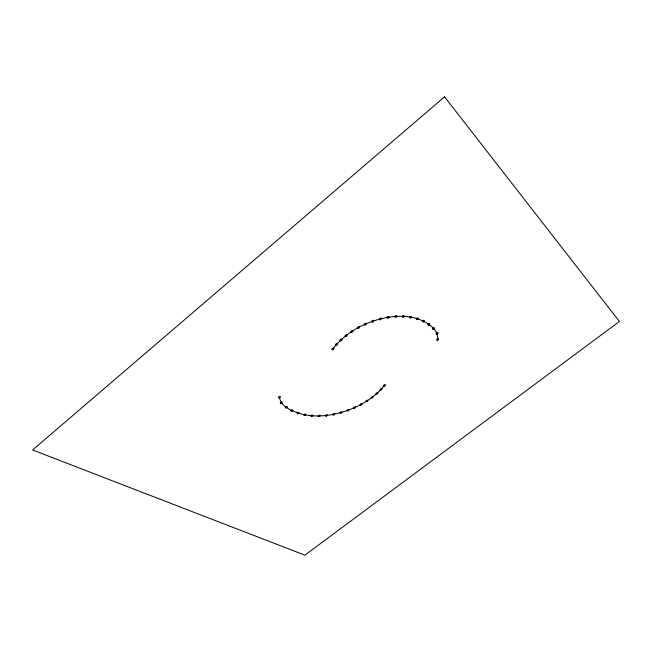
<?xml version="1.0" encoding="UTF-8"?>
<svg xmlns="http://www.w3.org/2000/svg" width="652" height="652" viewBox="0 0 652 652"><rect width="100%" height="100%" fill="white"/><g stroke="black" fill="none" stroke-linecap="round" stroke-linejoin="round"><path stroke-width="0.98" d="M437.606 339.464C438.723 329.529 428.274 323.343 420.458 319.814C410.206 315.78 398.82 315.576 388.054 317.296C366.864 321.028 346.106 331.607 332.903 348.926M384.574 385.332C371.933 400.784 353.058 410.214 333.767 414.281C323.123 416.383 311.966 416.726 301.395 414.028C292.87 411.192 280.833 407.402 279.415 397.133M444.55 96.838L32.6 449.978L304.9 555.162L619.4 321.46L444.55 96.838M384.37 386.041A1.035 0.603 -28.5 0 0 385.487 384.835A1.035 0.603 -28.5 0 0 383.873 385.12A1.035 0.603 -28.5 0 0 384.37 386.041M332.626 349.733A1.125 0.701 -27.2 0 0 333.922 348.453A1.125 0.701 -27.2 0 0 332.17 348.592A1.125 0.701 -27.2 0 0 332.626 349.733M380.841 390.067A1.035 0.595 -28.3 0 0 382.007 388.894A1.035 0.595 -28.3 0 0 380.409 389.122A1.035 0.595 -28.3 0 0 380.841 390.067M336.261 345.242A1.125 0.709 -27.5 0 0 337.565 343.954A1.125 0.709 -27.5 0 0 335.813 344.093A1.125 0.709 -27.5 0 0 336.261 345.242M376.652 394.061A1.035 0.595 -28.1 0 0 377.875 392.911A1.035 0.595 -28.1 0 0 376.302 393.091A1.035 0.595 -28.1 0 0 376.652 394.061M340.67 340.76A1.133 0.709 -27.8 0 0 341.982 339.464A1.133 0.709 -27.8 0 0 340.23 339.602A1.133 0.709 -27.8 0 0 340.67 340.76M371.95 397.94A1.027 0.595 -27.8 0 0 373.099 396.775A1.027 0.595 -27.8 0 0 371.501 397.019A1.027 0.595 -27.8 0 0 371.95 397.94M345.821 336.391A1.133 0.717 -28.1 0 0 347.141 335.095A1.133 0.717 -28.1 0 0 345.389 335.226A1.133 0.717 -28.1 0 0 345.821 336.391M366.587 401.648A1.027 0.595 -27.6 0 0 367.777 400.499A1.027 0.595 -27.6 0 0 366.188 400.703A1.027 0.595 -27.6 0 0 366.587 401.648M351.648 332.235A1.133 0.717 -28.5 0 0 352.976 330.931A1.133 0.717 -28.5 0 0 351.232 331.061A1.133 0.717 -28.5 0 0 351.648 332.235M360.711 405.104A1.027 0.587 -27.3 0 0 361.925 403.971A1.027 0.587 -27.3 0 0 360.344 404.142A1.027 0.587 -27.3 0 0 360.711 405.104M358.192 328.38A1.133 0.717 -28.9 0 0 359.391 327.019A1.133 0.717 -28.9 0 0 357.606 327.288A1.133 0.717 -28.9 0 0 358.192 328.38M354.378 408.233A1.027 0.587 -27 0 0 355.617 407.109A1.027 0.587 -27 0 0 354.044 407.264A1.027 0.587 -27 0 0 354.378 408.233M365.136 324.957A1.133 0.717 -29.3 0 0 366.342 323.596A1.133 0.717 -29.3 0 0 364.566 323.857A1.133 0.717 -29.3 0 0 365.136 324.957M347.752 410.956A1.027 0.595 -26.7 0 0 348.91 409.806A1.027 0.595 -26.7 0 0 347.296 410.043A1.027 0.595 -26.7 0 0 347.752 410.956M372.479 322.047A1.133 0.717 -29.7 0 0 373.694 320.686A1.133 0.717 -29.7 0 0 371.917 320.947A1.133 0.717 -29.7 0 0 372.479 322.047M340.711 413.238A1.035 0.595 -26.4 0 0 341.917 412.105A1.035 0.595 -26.4 0 0 340.32 412.284A1.035 0.595 -26.4 0 0 340.711 413.238M380.083 319.741A1.133 0.709 -30.1 0 0 381.306 318.38A1.133 0.709 -30.1 0 0 379.537 318.641A1.133 0.709 -30.1 0 0 380.083 319.741M333.457 414.982A1.035 0.595 -26.1 0 0 334.712 413.873A1.035 0.595 -26.1 0 0 333.131 413.987A1.035 0.595 -26.1 0 0 333.457 414.982M387.826 318.119A1.125 0.709 -30.4 0 0 389.04 316.758A1.125 0.709 -30.4 0 0 387.288 317.011A1.125 0.709 -30.4 0 0 387.826 318.119M326.179 416.131A1.043 0.603 -25.8 0 0 327.377 414.99A1.043 0.603 -25.8 0 0 325.755 415.177A1.043 0.603 -25.8 0 0 326.179 416.131M395.536 317.239A1.125 0.701 -30.7 0 0 396.758 315.878A1.125 0.701 -30.7 0 0 395.022 316.138A1.125 0.701 -30.7 0 0 395.536 317.239M318.804 416.636A1.043 0.603 -25.5 0 0 320.042 415.503A1.043 0.603 -25.5 0 0 318.42 415.658A1.043 0.603 -25.5 0 0 318.804 416.636M403.083 317.157A1.117 0.693 -31 0 0 404.305 315.804A1.117 0.693 -31 0 0 402.577 316.057A1.117 0.693 -31 0 0 403.083 317.157M311.534 416.449A1.051 0.611 -25.2 0 0 312.805 415.324A1.051 0.611 -25.2 0 0 311.183 415.438A1.051 0.611 -25.2 0 0 311.534 416.449M410.295 317.899A1.117 0.685 -31.3 0 0 411.518 316.562A1.117 0.685 -31.3 0 0 409.806 316.815A1.117 0.685 -31.3 0 0 410.295 317.899M304.484 415.511A1.059 0.619 -24.9 0 0 305.788 414.395A1.059 0.619 -24.9 0 0 304.158 414.476A1.059 0.619 -24.9 0 0 304.484 415.511M417.044 319.496A1.108 0.676 -31.5 0 0 418.266 318.16A1.108 0.676 -31.5 0 0 416.571 318.412A1.108 0.676 -31.5 0 0 417.044 319.496M297.858 413.784A1.068 0.628 -24.7 0 0 299.089 412.626A1.068 0.628 -24.7 0 0 297.41 412.797A1.068 0.628 -24.7 0 0 297.858 413.784M423.181 321.933A1.1 0.668 -31.6 0 0 424.395 320.613A1.1 0.668 -31.6 0 0 422.716 320.857A1.1 0.668 -31.6 0 0 423.181 321.933M291.599 411.249A1.076 0.636 -24.4 0 0 292.878 410.108A1.076 0.636 -24.4 0 0 291.208 410.222A1.076 0.636 -24.4 0 0 291.599 411.249M428.576 325.193A1.092 0.66 -31.7 0 0 429.79 323.881A1.092 0.66 -31.7 0 0 428.128 324.134A1.092 0.66 -31.7 0 0 428.576 325.193M285.926 407.891A1.084 0.644 -24.2 0 0 287.279 406.758A1.084 0.644 -24.2 0 0 285.617 406.807A1.084 0.644 -24.2 0 0 285.926 407.891M433.124 329.252A1.084 0.644 -31.7 0 0 434.33 327.956A1.084 0.644 -31.7 0 0 432.683 328.209A1.084 0.644 -31.7 0 0 433.124 329.252M281.085 403.678A1.092 0.66 -24 0 0 282.381 402.512A1.092 0.66 -24 0 0 280.67 402.618A1.092 0.66 -24 0 0 281.085 403.678M436.718 334.044A1.076 0.636 -31.7 0 0 437.916 332.764A1.076 0.636 -31.7 0 0 436.286 333.017A1.076 0.636 -31.7 0 0 436.718 334.044M279.089 397.891A1.1 0.668 -24 0 0 280.433 396.726A1.1 0.668 -24 0 0 278.722 396.791A1.1 0.668 -24 0 0 279.089 397.891M437.353 340.222A1.068 0.628 -31.5 0 0 438.543 338.958A1.068 0.628 -31.5 0 0 436.93 339.211A1.068 0.628 -31.5 0 0 437.353 340.222"/></g></svg>
